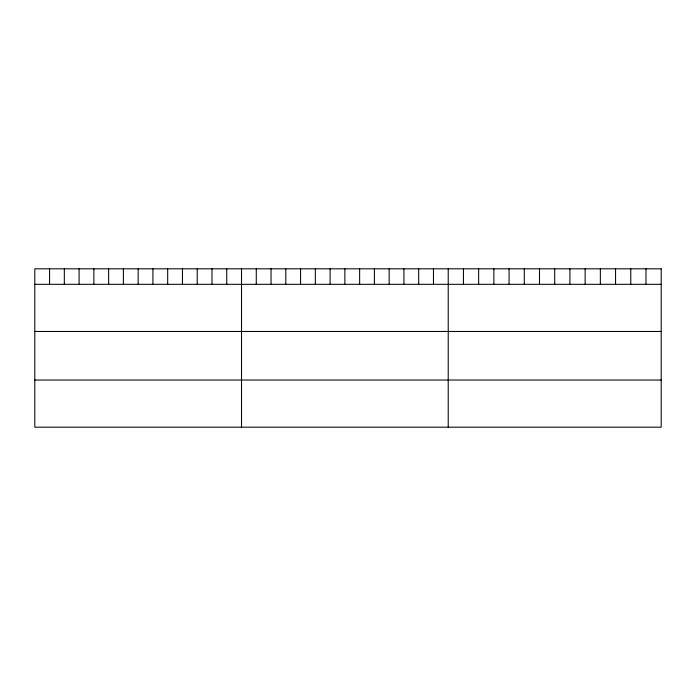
<?xml version="1.0" encoding="UTF-8"?>
<svg xmlns="http://www.w3.org/2000/svg" width="696" height="696" viewBox="0 0 696 696"><rect width="100%" height="100%" fill="white"/><g stroke="black" fill="none" stroke-linecap="round" stroke-linejoin="round"><path stroke-width="1.04" d="M34.8 284.316L661.2 284.316M34.8 331.461L661.2 331.461M34.8 380.033L661.2 380.033M645.984 268.821L645.984 284.316M630.776 268.821L630.776 284.316M615.56 268.821L615.56 284.316M600.352 268.821L600.352 284.316M585.136 268.821L585.136 284.316M569.928 268.821L569.928 284.316M554.712 268.821L554.712 284.316M539.496 268.821L539.496 284.316M524.288 268.821L524.288 284.316M509.072 268.821L509.072 284.316M493.864 268.821L493.864 284.316M478.648 268.821L478.648 284.316M463.44 268.821L463.44 284.316M448.224 268.821L448.224 427.179M433.46 268.821L433.46 284.316M418.696 268.821L418.696 284.316M403.932 268.821L403.932 284.316M389.16 268.821L389.16 284.316M374.396 268.821L374.396 284.316M359.632 268.821L359.632 284.316M344.868 268.821L344.868 284.316M330.104 268.821L330.104 284.316M315.34 268.821L315.34 284.316M300.576 268.821L300.576 284.316M285.804 268.821L285.804 284.316M271.04 268.821L271.04 284.316M256.276 268.821L256.276 284.316M241.512 268.821L241.512 427.179M226.748 268.821L226.748 284.316M211.984 268.821L211.984 284.316M197.22 268.821L197.22 284.316M182.448 268.821L182.448 284.316M167.684 268.821L167.684 284.316M152.92 268.821L152.92 284.316M138.156 268.821L138.156 284.316M123.392 268.821L123.392 284.316M108.628 268.821L108.628 284.316M93.864 268.821L93.864 284.316M79.092 268.821L79.092 284.316M64.328 268.821L64.328 284.316M49.564 268.821L49.564 284.316M661.2 268.821L34.8 268.821L34.8 427.179L661.2 427.179L661.2 268.821"/></g></svg>
